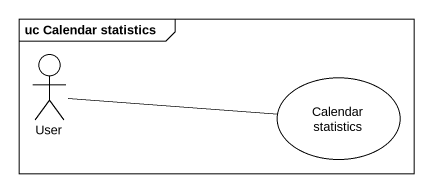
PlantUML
@startuml
mainframe uc Calendar statistics
actor User
usecase "Calendar statistics" as Calendar_statistics
User -right- Calendar_statistics
@enduml
